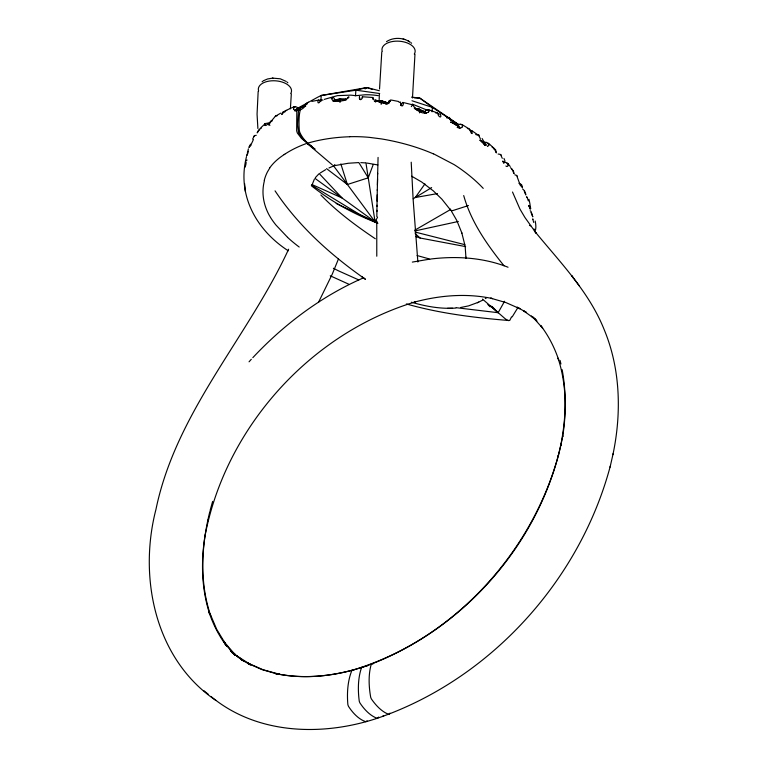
<?xml version="1.0" encoding="UTF-8"?>
<svg xmlns="http://www.w3.org/2000/svg" width="768" height="768" viewBox="0 0 768 768"><rect width="100%" height="100%" fill="white"/><g stroke="black" fill="none" stroke-linecap="round" stroke-linejoin="round"><path stroke-width="1.15" d="M532.742 216.701L531.11 211.613A5.846 4.838 -13.1 0 0 530.179 210.701M376.762 221.568L376.781 256.224M376.829 216.586L377.011 205.181M377.078 201.168L377.318 189.514M376.982 206.371L377.203 194.813M376.896 211.526L376.925 210.269M331.373 98.342L332.256 99.869L334.243 100.982M377.558 178.762L377.299 190.502M377.414 185.05L377.683 173.328M377.664 174.096L378.067 157.411M379.171 99.706L379.334 94.282M373.037 98.179L372.941 99.446M412.474 97.997L414.96 54.288M466.022 257.107L465.984 258.307L465.139 246.115L461.75 232.675M379.536 89.021L381.792 51.936M290.39 108.826L291.312 94.013M258.163 91.43L257.059 114.144L257.885 128.486M294.989 111.034L297.562 108.566L303.475 106.07L305.462 105.974M295.709 110.352L296.602 109.037L303.475 106.07L305.789 105.994M296.544 109.834L297.562 108.566M297.533 109.027L298.646 108.048L295.411 106.57M298.627 108.403L299.846 107.491M299.818 107.952L301.085 107.693L301.133 106.896L305.414 106.234M301.085 107.693L302.486 106.704M303.917 106.483L302.458 107.165M324.298 99.427A68.582 62.736 39.1 0 1 324.797 99.226L337.459 95.635L350.669 95.146A61.622 56.371 39.1 0 1 355.507 95.722L355.882 90.163L366.941 87.552L379.373 90.758M432.067 111.821L432.365 107.366L419.818 98.112L411.571 97.114M375.35 101.904L375.398 101.107L381.61 101.28L387.427 102.758L387.37 103.555L376.925 101.184M417.37 109.699L415.853 109.066L422.986 111.418L426.317 113.462L425.357 112.118L418.829 108.97L414.288 108.605M418.858 110.083L417.389 109.354M421.68 110.938L418.829 108.97L415.44 108.806M422.986 111.418L421.709 110.477M424.205 112.08L423.014 111.072M425.309 112.915L425.357 112.118L424.234 111.619M450.922 122.15L457.056 125.453L459.408 127.862L458.803 126.413L454.915 123.542L452.496 122.304L450.816 122.41M453.629 123.581L452.323 122.659M454.858 124.339L454.915 123.542L453.667 123.12M457.056 125.453L458.698 124.454M458.746 127.21L458.803 126.413L452.496 122.304M481.238 140.688L484.877 145.267L483.101 142.157L480.125 140.074M482.189 142.032L482.246 141.235L480.202 140.141M388.061 103.267L388.982 101.069M502.81 161.789L502.867 160.992L503.923 163.229L503.472 161.981L504.154 161.971M245.75 165.302L246.173 162.461M271.315 121.018L269.078 123.974L271.315 121.018L272.218 120.941M315.168 149.107C308.938 144.874 302.774 139.334 299.77 132.269A7.181 3.091 75.4 0 1 299.251 129.802C298.8 122.89 298.829 114.624 300.528 109.046M332.899 101.174L334.205 100.109L339.878 99.053L346.07 99.485L339.878 99.053L334.205 100.109L334.109 100.858L341.338 99.61L345.974 100.234M336.845 99.936L338.534 100.195M339.84 102.058L339.878 99.053M312.989 147.773L301.469 138.403L297.408 133.104A7.181 3.85 68.8 0 1 296.659 130.618L296.813 110.237M297.245 110.323L297.245 110.285A7.853 4.742 -40.3 0 0 298.31 110.016M376.541 220.81C378.096 223.219 373.344 222.058 373.92 220.31L333.245 165.418M246.509 156.624C236.63 194.947 256.32 230.102 288.25 250.79M381.168 104.39L381.149 100.637L374.352 101.203M612.922 454.646C621.667 413.146 620.534 368.698 604.013 329.213C588.778 291.341 559.728 261.926 534.346 230.832L536.294 233.366L524.928 217.488L519.926 209.03L512.515 192.029M209.846 511.555C201.437 545.462 199.238 582.058 210.653 615.552L210.038 613.661L216.691 629.318L225.274 643.478L223.402 640.877L233.789 653.309L229.517 649.114L235.363 654.653L230.698 650.89L241.622 659.722L236.966 655.968L250.675 664.646L247.882 663.091L263.088 669.754L279.581 674.294L277.642 673.901C307.642 679.853 338.803 675.408 367.488 665.558L366.442 665.923C459.187 631.978 532.666 549.907 558.538 454.858L558.298 455.904L560.976 444.24L560.726 445.363C565.728 420.499 566.861 394.656 562.128 369.667M207.6 521.098L207.84 520.032M511.488 316.944L509.827 320.304A7.142 3.456 72.2 0 1 508.877 320.506C474.336 317.693 439.747 313.45 406.339 303.936M211.296 696.72C259.027 736.234 327.725 736.522 383.654 716.035L382.608 716.4C492.749 676.522 580.176 579.034 610.301 466.128M610.061 467.165L613.171 453.533M247.325 153.139L248.419 148.848M508.445 165.552L508.166 163.891M264.24 180.451L264.758 178.579A114.826 63.715 3.9 0 1 267.427 171.946L269.722 168.077M210.096 510.49L212.621 501.427M514.003 173.472L513.408 170.928L511.776 169.392M248.909 147.341L249.322 146.41M246.634 160.733L246.96 159.898M312.518 183.782L314.381 179.165M302.966 107.472L303.475 106.07M264.605 124.435L265.171 123.677L260.995 127.603M326.563 168.643L347.386 184.502L368.246 177.821L373.258 164.458M419.434 112.858L420.346 109.843L418.896 109.622M338.39 259.114L332.256 274.157L318.538 302.275M522.269 187.19L521.856 185.059M288.624 249.206C247.786 337.574 176.083 411.744 155.942 509.462C138.288 577.536 154.954 659.203 215.952 700.474M252.662 139.066L253.862 136.733M424.982 112.973L425.357 112.118M293.568 107.309L293.635 109.056M377.568 217.142L375.926 220.282L373.92 220.31M389.981 713.126L389.395 713.962A6.691 3.053 69.7 0 1 388.627 714.326C381.562 711.619 375.734 705.206 371.434 699.024A6.691 3.053 69.7 0 1 370.704 697.325C368.794 686.611 368.218 674.621 371.28 664.205A6.691 3.053 69.7 0 1 372.048 663.85L372.998 663.946M504.586 301.248L498.144 312.701L456.173 307.699M488.88 145.44L489.014 144.211A5.981 2.938 13.3 0 0 488.813 143.818M268.714 124.262L269.136 123.533M378.614 717.053L377.962 717.917A6.691 3.245 72.2 0 1 377.136 718.291C370.022 715.728 364.118 709.238 359.952 702.989A6.691 3.245 72.2 0 1 359.27 701.28C357.802 690.269 357.888 678.01 361.565 667.555A6.691 3.245 72.2 0 1 362.39 667.181L363.715 667.382M247.718 153.533L246.73 155.626L248.448 151.267M400.522 105.264C401.386 102.182 404.89 101.962 402.73 105.696A0.989 0.672 25.8 0 1 401.309 105.379L400.205 101.885L399.062 102.509M512.179 316.906L517.91 307.546M390.067 101.318L389.069 102.432M331.402 98.237L332.496 98.467M424.934 183.907L415.267 197.52L437.491 193.594M380.592 101.386L381.149 100.637L387.427 102.758M373.027 97.498L362.429 96.768L361.603 99.149L360.518 99.715L359.443 98.88L359.434 96.672L359.702 98.602M306.854 103.046L305.04 105.398M315.341 177.648L318.595 174.182M367.066 720.749L366.566 721.277A6.691 3.427 74.9 0 1 365.693 721.67C358.531 719.242 352.55 712.694 348.499 706.368A6.691 3.427 74.9 0 1 347.875 704.64C346.858 693.37 347.606 680.87 351.888 670.416A6.691 3.427 74.9 0 1 352.771 670.022L353.789 670.099M522.202 187.296L520.282 185.309L516.979 176.323M271.248 121.162L275.328 116.304M462.269 126.874L462.71 125.664A5.971 2.938 1.4 0 0 462.605 125.299M249.053 361.814L251.299 359.299M295.018 110.688L295.738 109.891M252.826 357.658C284.15 324.24 321.571 296.083 363.677 277.757M347.51 97.872L348.682 96.758L349.056 97.181M424.234 111.715L426.278 110.189M365.117 88.915L366.941 87.552L372.461 89.462M346.483 98.755L344.045 100.214M412.118 105.091L413.021 105.053L414.134 107.069M262.07 81.773L263.261 80.928M427.968 112.301L426.01 113.126M284.15 154.541L285.35 153.754M386.486 41.645C393.408 37.027 403.075 37.469 409.949 41.962L408.096 40.858M320.227 172.992L325.699 169.632M485.29 298.579L486.576 297.792M413.242 198.758L431.645 187.594M426.355 110.141L427.862 109.574M276.163 115.786L280.752 113.117M414.72 230.237L450.72 209.424M275.587 116.122L277.306 115.651M263.904 80.525L267.562 78.97L272.957 78.086M482.755 300.115L477.379 302.755M265.392 123.523L268.493 122.995M285.245 111.715L282.672 112.09L281.77 114.518L284.909 110.909L294.346 106.656M478.685 302.16L468.547 305.885L460.752 307.488M438.23 114.173L440.093 113.962A5.856 2.438 -67.6 0 1 440.554 114.451C442.138 119.107 437.77 116.669 437.99 113.434A5.856 2.448 -69.2 0 0 437.52 112.954L428.102 109.574M328.944 167.971L333.6 165.974M456.614 125.222L457.104 125.021M300 109.286L300.038 109.267A7.853 4.55 -43.1 0 1 298.915 109.834L299.165 110.323M446.669 117.878L447.869 117.514M333.888 100.848L336.874 99.629M435.84 113.088L437.069 112.819M259.814 129.629L259.402 129.792A5.866 4.445 37.4 0 0 258.48 130.387L257.184 132.893L259.709 128.957A5.866 4.57 43.2 0 1 260.64 128.362L261.494 128.064M375.312 101.683L381.149 100.637L387.85 103.286M417.216 109.498L418.829 108.97L420.154 110.39M468.451 205.555L454.08 210.163A11.155 7.546 -48.3 0 1 451.757 210.682M352.368 670.224C457.814 638.554 542.467 543.84 562.79 435.725L562.618 436.877C566.803 410.755 566.294 383.482 558.058 358.166L558.72 360.029C554.621 347.702 548.659 335.99 540.787 325.642L542.678 328.214L532.704 316.992L536.899 321.082L531.36 316.07L535.92 319.757L523.776 310.954L526.55 312.538L517.2 307.19L519.965 308.765L505.862 302.554L490.656 298.166L492.586 298.608C466.694 292.992 439.622 295.306 414.202 302.179L415.334 301.872C309.898 333.533 225.245 428.246 204.922 536.371L205.094 535.219C200.909 561.341 201.418 588.614 209.654 613.92L208.992 612.067C213.091 624.384 219.043 636.106 226.925 646.454L225.034 643.882L235.008 655.104L230.813 651.005L235.565 655.306M298.368 109.93L298.589 110.237A63.658 30.826 72.3 0 0 298.445 111.466L297.658 122.918A61.066 29.568 72.3 0 0 297.619 125.098L298.57 132.634L302.39 138.336A39.878 19.306 72.3 0 0 303.197 139.162L311.222 146.41M458.842 124.406L460.742 124.128M353.51 669.917C328.09 676.79 301.018 679.094 275.117 673.488L277.046 673.93L261.84 669.542L247.747 663.331L250.502 664.896L241.162 659.558L243.014 660.614M334.915 165.581L348.355 163.248L358.483 162.595M414.998 230.918L458.314 221.472M311.894 101.414L318.931 99.984L320.659 101.165M412.33 262.09L429.11 259.248M285.696 110.573L286.762 110.544M366.941 87.552L321.235 95.462A69.581 7.91 -23.5 0 0 317.424 97.363L298.627 107.712A62.515 7.104 -23.5 0 0 298.166 108M483.062 142.512L485.107 142.272A13.517 9.648 -50.8 0 1 485.424 142.282L486.538 142.339M355.507 95.722L365.126 94.781A68.15 65.299 -9.6 0 1 376.061 95.338L378.192 95.645M342.922 99.466L345.706 99.158M475.728 134.582L476.688 134.544M430.973 258.989C456.806 255.869 483.686 257.606 508.051 267.235M467.347 128.486L469.565 129.168L471.139 132.931L472.138 133.613L471.869 130.858L469.584 129.811M411.408 302.218C425.789 306.394 440.832 309.187 455.856 308.045M272.448 78.106L280.234 78.787L286.147 81.408M349.718 136.694L354.096 136.637A90.739 50.352 3.9 0 1 369.312 137.357L381.283 138.893A143.165 79.44 3.9 0 1 433.421 153.888M447.514 308.304L452.563 308.246M451.766 210.643L451.018 210.509A2.016 1.363 -48.3 0 1 450.547 210.038L441.888 199.171L433.229 190.79L421.632 181.978L411.667 176.198M318.931 99.984L317.885 100.915L318.019 102.701A0.979 0.605 -25 0 0 319.402 102.47L321.216 99.6L322.915 100.205M360.806 162.624L365.04 162.874M414.077 97.814L419.818 98.112L458.957 124.781M265.373 125.424L264.605 124.982M504.394 161.99L505.594 162.173M379.709 93.533L355.882 90.163A62.515 1.526 -9.2 0 1 350.947 90.95L325.094 94.906A69.581 1.699 -9.2 0 1 321.235 95.462L320.851 101.021A68.582 62.736 39.1 0 1 321.341 100.781M367.056 163.085L377.856 164.947M377.405 100.954L379.526 101.242M381.658 101.539L383.779 101.827M493.296 148.666L494.842 149.146A5.856 4.042 -45.6 0 1 495.638 149.818L496.339 152.88L494.064 148.301A5.856 4.07 -47.5 0 0 493.267 147.629L489.312 143.971M388.099 102.835L388.896 102.979M465.629 246.605L420.125 238.022L415.68 236.515M391.2 100.032L398.65 101.491M400.474 105.331L401.894 105.658M402.797 102.403L412.656 104.842M377.779 223.085C353.779 214.282 331.44 201.571 311.357 185.731M492.144 147.216L493.267 147.629M414.979 232.013L464.803 244.656M430.301 259.21L417.082 255.533M404.736 39.485L403.123 39.014M362.4 96.768L362.592 97.862M412.262 104.074L427.555 110.314M415.267 108.902L419.174 110.093M529.469 225.389L530.765 225.859M424.502 112.157L425.05 112.349M377.731 223.45L360.595 215.04L311.501 185.155M411.974 100.752L432.365 107.366L448.416 118.003M312.182 146.602L306.97 143.309L304.454 144.25A110.314 61.21 3.9 0 0 285.418 153.782M358.81 279.955L338.813 270.989A233.606 129.619 3.9 0 1 333.37 268.272M433.526 153.811L454.147 164.63A167.933 93.178 3.9 0 1 461.261 169.411L465.216 172.32A199.872 110.899 3.9 0 1 483.235 188.381M348.739 284.189L330.259 275.798M311.789 184.454L342.048 197.971L319.19 173.549M510.422 167.683L512.198 169.21L513.869 173.539M336.173 203.501L374.515 221.626M333.389 165.6L333.418 165.61A4.589 2.352 71.5 0 0 333.754 165.744M522.528 188.861L524.534 190.81L525.821 194.995M462.73 125.002L469.094 128.87M458.87 124.819L448.8 118.253M298.656 108.058L299.155 108.394M243.936 661.142L231.792 652.33L235.44 655.286M471.6 130.502L478.445 135.312M375.302 238.752C355.978 225.773 337.123 211.814 320.899 195.034M275.05 190.848C298.589 226.166 330.614 254.976 365.242 279.139M361.478 276.48L365.347 279.216M315.072 178.445L373.805 220.963M410.851 42.614L411.61 43.258M203.693 690.566L208.358 694.33M332.256 164.822L307.344 143.635M417.11 110.41L415.046 108.355M287.03 82.061L287.846 82.752M480.01 140.285L484.925 144.48L485.232 145.507M415.142 233.626L420.125 238.022M482.525 299.107L498.144 312.701L491.933 306.394M524.227 191.184L525.821 194.15M287.578 237.36L276.077 225.178A148.262 82.262 3.9 0 1 270.73 217.795L268.819 214.512A142.138 78.864 3.9 0 1 264.48 180.48M492.413 307.632L504.931 318.538A24.768 11.99 72.2 0 0 508.55 320.611M491.328 306.576L490.282 305.491M374.189 100.138L373.2 98.496M504.038 265.805C487.104 244.694 471.072 221.971 463.709 195.571M507.706 163.267L510.173 166.464M579.389 285.955L571.536 275.501L573.456 278.074M334.032 100.339L334.474 101.05M451.027 121.104L449.846 119.059M358.896 162.662L368.246 177.821M451.498 211.296L456.787 220.464L461.942 233.203M500.986 155.472L502.282 158.323M530.074 206.669L530.746 208.474M459.446 127.402L459.946 128.304M527.27 197.866L528.346 200.918M479.232 136.464L480.326 138.672M532.819 219.389L533.779 222.518M534.058 229.008L534.48 230.112M450.547 210.038L450.403 209.088M532.723 216.682L531.475 213.302A5.846 4.781 -11.3 0 0 530.938 212.707M340.848 163.92L347.386 184.502M560.112 360.48L560.928 363.984M525.379 193.44L525.418 193.584A4.934 1.094 65.4 0 1 525.446 194.035M339.782 99.802L340.157 102.038M365.885 162.576L374.803 220.032M244.598 183.61L245.347 191.453M359.702 98.659L359.75 99.475M417.869 262.022L413.136 199.411L411.206 162.202M312.97 147.619A56.995 30.413 77.3 0 1 311.242 146.266M332.65 97.363A24.749 9.706 -84.5 0 1 334.435 98.554M335.568 101.27A9.12 5.789 -13.2 0 1 334.301 100.925M343.066 100.493A9.946 6.461 -14.5 0 1 335.616 101.194M344.102 100.282A9.11 5.837 -15.8 0 1 343.171 100.685M348.355 97.718A6.624 2.506 -24 0 1 347.405 98.755M275.318 116.218A4.858 2.957 -74.7 0 1 275.578 116.045M271.219 121.027A9.12 2.602 -54.3 0 1 270.288 122.074M270.278 121.92A9.946 3.062 -54.8 0 1 265.853 125.242M265.728 125.472A9.11 2.899 -53.8 0 1 265.334 125.472M264.941 124.81A6.624 1.891 -34 0 1 265.277 124.147M265.267 123.706A4.819 2.179 5.8 0 1 265.488 123.571M268.646 124.973A25.248 18.845 44.8 0 1 269.952 125.28M490.157 306.845A33.053 15.965 72 0 1 487.882 304.474M492.413 307.594A87.379 39.389 69.4 0 1 491.328 306.538M305.587 105.542A7.949 5.165 -39.1 0 1 300.605 109.738M306.797 104.381A5.616 1.363 -67.9 0 1 307.066 103.958M307.296 103.037A6.461 2.755 89.3 0 1 308.534 102.259M532.762 218.861A5.616 4.963 -48.4 0 1 533.03 219.245M535.2 221.059A7.987 2.054 80.6 0 1 534.566 230.736M526.454 196.944A6.605 5.309 -23.9 0 1 526.646 197.098M526.838 196.877A5.626 4.742 -57.3 0 1 527.52 197.645M528.922 199.286A7.814 1.267 77.1 0 1 530.237 208.387M530.467 207.312A7.997 0.739 80.6 0 1 529.373 206.89M528.682 206.131A5.597 2.678 28.6 0 1 529.229 206.707M528.595 205.488A6.422 4.656 1.2 0 1 529.344 206.064M514.79 174.778A6.614 5.05 -35.6 0 1 516.403 175.565M516.576 175.296A5.606 4.378 -66.2 0 1 517.277 175.997M520.55 184.589A5.606 2.832 21.7 0 1 521.107 185.136M518.947 183.36A6.422 4.589 -8.9 0 1 521.194 184.483M498.125 154.07A6.605 4.618 -46.7 0 1 500.477 154.723M500.611 154.397A5.558 3.85 -73.9 0 1 501.293 155.002M504.912 160.704A8.17 0.518 68 0 1 503.971 158.429M508.205 165.101A8.179 2.726 71.9 0 1 505.882 166.022M507.005 163.488A5.578 2.947 12.9 0 1 507.562 163.997M505.43 162.442A6.422 4.397 -20.2 0 1 507.59 163.344M476.621 134.803A6.422 3.917 -58.9 0 1 478.512 135.197M478.57 134.813A5.53 3.178 -81.4 0 1 479.213 135.274M478.944 135.802A6.038 1.901 74.3 0 1 479.251 136.31M486.864 145.325A8.534 1.728 61.3 0 1 482.112 138.518M488.602 145.104A8.026 3.485 61.4 0 1 487.392 146.506M487.891 143.472A5.491 2.928 3.6 0 1 488.438 143.933M486.374 142.627A6.413 4.07 -30.4 0 1 488.41 143.299M447.821 117.878A6.422 2.842 -70 0 1 449.261 117.802M449.174 117.427A5.501 2.131 89.7 0 1 449.664 117.552M449.443 118.214A5.971 0.701 66.4 0 1 449.722 118.666M456.71 125.578A8.717 3.158 50.7 0 1 452.342 120.883M462.298 126.912A8.717 4.934 51.2 0 1 457.162 127.392M461.894 125.002A5.491 2.794 -8.9 0 1 462.403 125.376M460.579 124.454A6.422 3.437 -42.9 0 1 462.336 124.781M411.322 106.608A16.042 3.12 -69.1 0 1 411.782 106.032M415.651 108.346A7.181 2.448 43.9 0 1 414.816 107.242M425.942 113.03A9.36 6.029 34.9 0 1 417.283 110.218M428.746 111.648A7.181 4.099 18.2 0 1 428.198 112.426M428.928 110.496A6.106 3.005 -3.5 0 1 429.082 111.283M428.592 110.179A5.424 2.41 -23.3 0 1 429.043 110.458M427.718 109.891A6.25 2.41 -54.6 0 1 428.899 109.92M373.325 98.602A5.664 1.306 49.1 0 1 373.19 98.227M385.19 103.315A9.36 5.28 21.7 0 1 375.456 99.658M389.376 102.614A8.381 5.99 13.5 0 1 385.814 104.41M390.48 100.675A6.115 2.573 -20.3 0 1 390.307 101.28M390.624 100.195A5.472 1.517 -45.8 0 0 390.422 100.109A6.432 1.181 -65.9 0 0 389.645 100.752M389.002 101.299A22.493 5.107 -86.5 0 1 389.28 100.81M296.544 110.794A7.949 4.598 -47.5 0 1 293.731 108.97M293.674 107.366A5.616 2.822 26.2 0 1 294.086 107.136M293.846 106.934A6.461 3.274 54.3 0 1 295.526 106.925M246.125 160.81A7.181 3.734 -76.2 0 1 246.23 160.474M245.318 167.021A9.36 1.632 -79.7 0 1 245.376 166.042M254.832 135.696A8.17 6 31.1 0 1 256.291 135.274M254.083 135.955A5.242 4.224 75.1 0 1 254.698 135.456M253.824 136.675A5.664 3.61 -78 0 1 254.237 136.138M253.392 139.536A9.36 1.363 -67.6 0 1 249.216 147.187M250.109 145.238A8.381 0.595 -70.9 0 1 250.416 144.192M249.754 146.208A6.115 1.584 -38.1 0 1 250.243 145.574M250.541 145.507A5.472 2.899 -17.5 0 1 251.002 145.133M349.728 136.752A109.958 61.008 3.9 0 0 307.018 143.357A26.89 13.229 67.1 0 0 307.344 143.77M334.733 165.062A2.266 1.152 71.1 0 1 334.646 165.312M334.829 164.813A10.291 5.261 70.5 0 1 334.81 165.12M269.616 168.048A92.419 51.283 3.9 0 1 284.227 154.57M299.194 247.027A193.891 107.578 3.9 0 1 287.549 237.37M258.605 90.95A16.627 9.226 3.9 0 1 275.952 80.851A16.627 9.226 3.9 0 1 290.736 93.581M382.253 51.389A16.627 9.226 3.9 0 1 399.667 41.242A16.627 9.226 3.9 0 1 414.298 54.086"/></g></svg>
